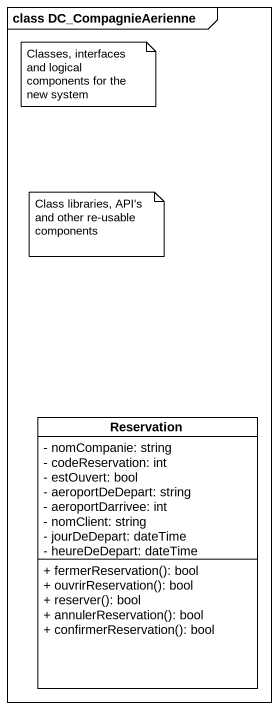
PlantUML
@startuml
mainframe class DC_CompagnieAerienne
hide circle
hide empty members
skinparam classAttributeIconSize 0
class Reservation {
  - nomCompanie: string
  - codeReservation: int
  - estOuvert: bool
  - aeroportDeDepart: string
  - aeroportDarrivee: int
  - nomClient: string
  - jourDeDepart: dateTime
  - heureDeDepart: dateTime
  + fermerReservation(): bool
  + ouvrirReservation(): bool
  + reserver(): bool
  + annulerReservation(): bool
  + confirmerReservation(): bool
}
note as N1
  Classes, interfaces and logical components for the new system
end note
note as N2
  Class libraries, API's and other re-usable components
end note
@enduml
